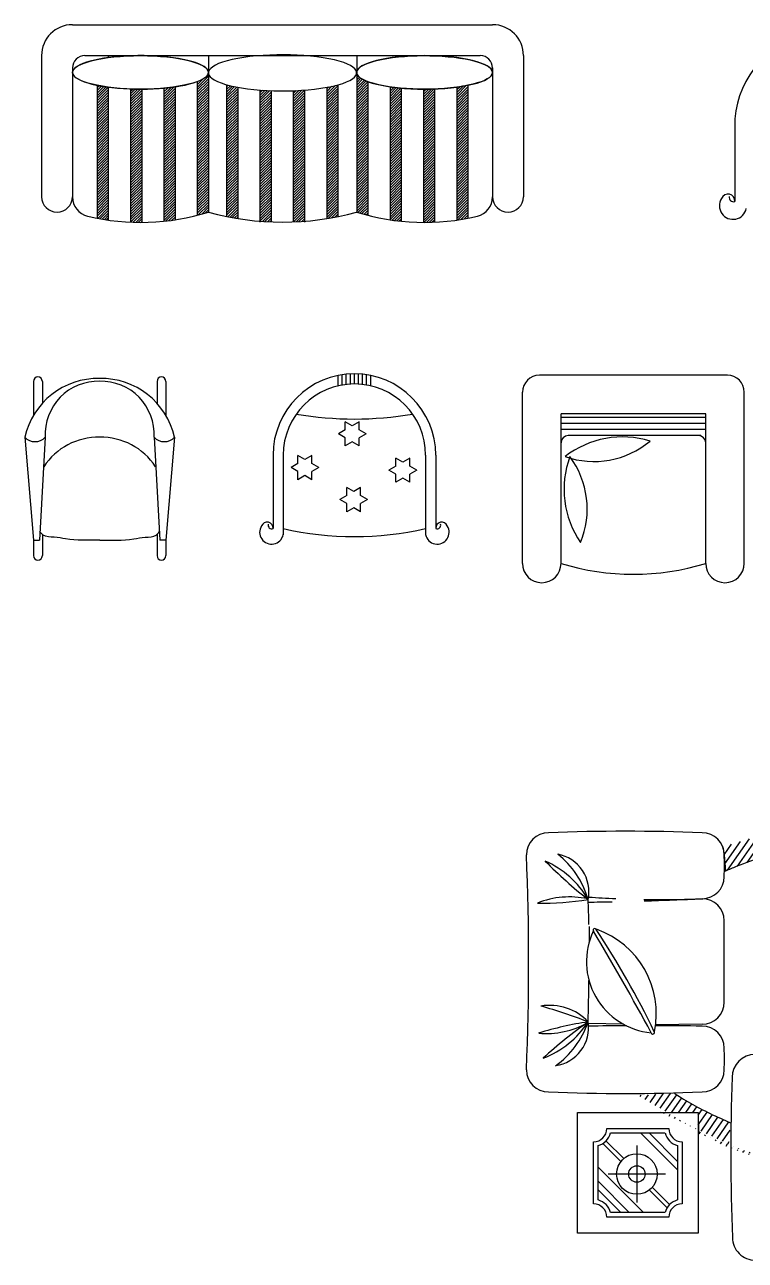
# Model space of a CAD drawing. Header units: inches. Extents: x 5.4 to 47.9, y 11.7 to 36.5.
# Drawn here: x 34.09 to 37.19, y 24.72 to 30.03 of the extents above; entities that cross this region are included whole.
import ezdxf

# ---------------------------------------------------------------- set-up
doc = ezdxf.new("R2010")
doc.units = ezdxf.units.IN
doc.header["$MEASUREMENT"] = 0
for name, color, linetype in [('02', 2, 'Continuous'), ('1', 1, 'Continuous'), ('4', 4, 'Continuous'), ('8', 8, 'Continuous')]:
    doc.layers.add(name, color=color, linetype=linetype)
pattern_1 = [(55, (-470.712832, 143.233268), (-0.0204788011, 0.0143394109), [])]

msp = doc.modelspace()

# ---------------------------------------------------------------- hatches: boundary and pattern name
at = {"layer": '8'}
h = msp.add_hatch(dxfattribs=at)
h.set_pattern_fill('ANSI31', color=256, scale=0.2, angle=10, style=0)
h.set_pattern_definition(pattern_1)
edge = h.paths.add_edge_path()
edge.add_ellipse((38.138, 25.8541), major_axis=(1.6496, 0), ratio=0.502462, start_angle=404.7657, end_angle=489.4633)
edge.add_line((37.0895, 26.494), (37.0903, 26.4892))
edge.add_arc((37.0004, 26.4602), 0.0944, 0, 17.9054, ccw=False)
edge.add_line((37.0949, 26.4602), (37.1007, 26.3901))
edge.add_spline(control_points=[(37.1007, 26.3901), (37.1158, 26.3966), (37.1312, 26.403), (37.1873, 26.4255), (37.2295, 26.4408), (37.317, 26.4692), (37.3623, 26.4824), (37.4555, 26.5065), (37.5034, 26.5174), (37.6012, 26.5367), (37.6512, 26.5452), (37.7526, 26.5597), (37.8041, 26.5657), (37.9081, 26.575), (37.9605, 26.5784), (38.0659, 26.5825), (38.1188, 26.5833), (38.2245, 26.5822), (38.2773, 26.5803), (38.3823, 26.5739), (38.4344, 26.5694), (38.5374, 26.5579), (38.5883, 26.5508), (38.6883, 26.5343), (38.7374, 26.5247), (38.8334, 26.5033), (38.8803, 26.4915), (38.9712, 26.4655), (39.0152, 26.4514), (39.1001, 26.4212), (39.1408, 26.4051), (39.2187, 26.3712), (39.2557, 26.3533), (39.3017, 26.3288), (39.3125, 26.3229), (39.323, 26.3169)], knot_values=[7.008487, 7.008487, 7.008487, 7.008487, 7.046857, 7.046857, 7.146023, 7.146023, 7.245189, 7.245189, 7.344355, 7.344355, 7.443521, 7.443521, 7.542687, 7.542687, 7.641853, 7.641853, 7.741019, 7.741019, 7.840185, 7.840185, 7.939351, 7.939351, 8.038517, 8.038517, 8.137683, 8.137683, 8.236849, 8.236849, 8.336015, 8.336015, 8.435181, 8.435181, 8.534347, 8.534347, 8.565438, 8.565438, 8.565438, 8.565438], degree=3, periodic=0)
edge.add_line((39.323, 26.3169), (39.3262, 26.3657))
edge.add_arc((40.0499, 26.413), 0.7252, 180, 183.7328, ccw=False)
edge.add_line((39.3247, 26.413), (39.3092, 26.4378))
h = msp.add_hatch(dxfattribs=at)
h.set_pattern_fill('ANSI31', color=256, scale=0.2, angle=10, style=0)
h.set_pattern_definition(pattern_1)
edge = h.paths.add_edge_path()
edge.add_spline(control_points=[(37.1234, 25.3084), (37.1085, 25.3146), (37.0938, 25.321), (37.0488, 25.3412), (37.0195, 25.3554), (36.9634, 25.385), (36.9366, 25.4002), (36.9009, 25.4222), (36.8909, 25.4287), (36.881, 25.4352)], knot_values=[3.792781, 3.792781, 3.792781, 3.792781, 3.830015, 3.830015, 3.90897, 3.90897, 3.987925, 3.987925, 4.020012, 4.020012, 4.020012, 4.020012], degree=3, periodic=0)
edge.add_line((36.881, 25.4352), (36.7251, 25.4263))
edge.add_ellipse((38.138, 25.8541), major_axis=(1.6496, 0), ratio=0.502462, start_angle=211.075, end_angle=217.0971)
edge.add_line((36.8223, 25.3541), (36.9829, 25.3526))
edge.add_line((36.9829, 25.3526), (36.9845, 25.2616))
edge.add_ellipse((38.138, 25.8541), major_axis=(1.6496, 0), ratio=0.502462, start_angle=225.6314, end_angle=231.6868)
edge.add_line((37.1153, 25.2037), (37.1234, 25.3084))

# ---------------------------------------------------------------- linework, layer by layer
at = {"layer": '02'}
for p, q in [((37.0949, 25.8264), (37.0949, 26.1769)), ((36.6622, 25.7318), (36.5114, 25.7348)), ((37.0004, 25.7319), (36.7999, 25.7295)), ((36.4645, 24.8342), (36.4645, 25.3526)), ((36.4645, 25.3526), (36.9829, 25.3526)), ((36.9829, 25.3526), (36.9829, 24.8342)), ((36.5902, 25.2835), (36.8572, 25.2835)), ((36.5336, 24.9599), (36.5336, 25.2269)), ((36.6629, 25.1542), (36.5871, 25.23)), ((36.6068, 25.2645), (36.8406, 25.2645)), ((36.8948, 25.1056), (36.7359, 25.2645)), ((36.8948, 25.1423), (36.7726, 25.2645)), ((36.9138, 25.2269), (36.9138, 24.9599)), ((36.5526, 24.9765), (36.5526, 25.2103)), ((36.651, 25.1417), (36.5735, 25.2192)), ((36.7197, 25.2111), (36.7197, 24.9651)), ((36.8948, 25.2103), (36.8948, 24.9765)), ((36.7482, 24.9223), (36.5526, 25.1179)), ((36.8427, 25.0881), (36.5967, 25.0881)), ((36.6871, 24.9223), (36.5526, 25.0568)), ((36.6504, 24.9223), (36.5526, 25.0201)), ((36.8495, 24.9432), (36.7734, 25.0193)), ((36.8603, 24.9568), (36.7859, 25.0313)), ((36.8406, 24.9223), (36.6068, 24.9223)), ((36.8572, 24.9033), (36.5902, 24.9033)), ((36.9829, 24.8342), (36.4645, 24.8342)), ((36.9829, 24.8342), (36.9829, 24.8342))]:
    msp.add_line(p, q, dxfattribs=at)
for points in [[(37.0895, 26.494), (37.0949, 26.4602), (37.1007, 26.3901), (37.0961, 26.3902)], [(36.8223, 25.3541), (36.9829, 25.3526), (36.9845, 25.2616)]]:
    msp.add_lwpolyline(points, dxfattribs=at)
for radius in [0.0872, 0.0353]:
    msp.add_circle((36.7197, 25.0881), radius, dxfattribs=at)
for centre, radius, start, end in [((36.3394, 26.4602), 0.0944, 90, 180), ((36.6699, 18.1679), 8.3933, 87.74322, 92.25678), ((37.0004, 26.4602), 0.0944, 0, 90), ((24.9143, 25.9977), 11.3401, 357.66287, 2.33713), ((36.3481, 26.3002), 0.1656, 348.8264, 78.9307), ((36.1442, 26.165), 0.3797, 15.8822, 51.6344), ((36.3712, 26.413), 0.7252, 356.2672, 3.7328), ((37.7263, 27.8199), 1.9714, 224.7065, 231.9217), ((36.1628, 26.0642), 0.403, 30.3893, 66.2388), ((37.0004, 26.3657), 0.0944, 270, 0), ((36.4293, 25.9168), 0.3622, 77.4574, 112.1641), ((36.3049, 27.5818), 1.3296, 269.4702, 278.8959), ((22.7889, 25.8499), 13.728, 1.29653, 1.74629), ((36.3134, 41.1749), 14.9194, 270.75779, 271.15299), ((36.8228, 30.6754), 4.4078, 265.9595, 267.4792), ((36.8228, 30.6754), 4.4078, 269.0568, 272.3377), ((36.3134, 41.1749), 14.9194, 271.68034, 272.63923), ((37.0004, 26.1769), 0.0944, 0, 90), ((36.8098, 26.0008), 0.3069, 154.6518, 264.6633), ((5.6629, 26.3687), 30.854, 359.47885, 359.5985), ((36.5385, 26.1358), 0.00701, 29.5757, 211.1446), ((27.3996, 20.6425), 10.6558, 28.30568, 31.00941), ((33.3061, 24.004), 3.879, 25.9248, 33.3981), ((36.4207, 25.7786), 0.3824, 348.1, 70.9029), ((5.6629, 26.3687), 30.854, 358.83546, 359.1675), ((36.3446, 25.5848), 0.2283, 43.3989, 99.4745), ((35.653, 23.5253), 2.3765, 68.8482, 74.0253), ((37.0004, 25.8264), 0.0944, 270, 0), ((36.6968, 24.4252), 1.3296, 98.0544, 107.48), ((36.3304, 26.0541), 0.3622, 264.7861, 299.4929), ((36.1734, 25.9626), 0.403, 290.9166, 326.7662), ((37.6478, 24.1315), 1.9714, 125.2338, 132.449), ((36.3467, 25.7177), 0.1656, 278.2248, 8.3291), ((36.1498, 25.8628), 0.3797, 305.5211, 341.2733), ((36.7644, -7.8235), 33.5484, 90.15169, 90.43073), ((36.7644, -7.8235), 33.5484, 89.59681, 89.94037), ((37.0004, 25.6297), 0.0944, 0, 90), ((36.7883, 25.6968), 0.00719, 192.5339, 25.5541), ((36.3712, 25.5825), 0.7252, 356.2672, 3.7328), ((37.2277, 25.5039), 0.0983, 90.112, 180.112), ((36.3394, 25.5353), 0.0944, 180, 270), ((37.0004, 25.5353), 0.0944, 270, 0), ((45.8626, 25.1767), 8.7393, 177.85526, 182.36882), ((36.6699, 33.8276), 8.3933, 267.74322, 272.25678), ((36.5336, 25.2835), 0.0566, 270, 0), ((36.9138, 25.2835), 0.0566, 180, 270), ((36.5336, 25.2835), 0.0756, 284.5619, 345.4381), ((36.9138, 25.2835), 0.0756, 194.5619, 255.4381), ((36.5336, 24.9033), 0.0566, 0, 90), ((36.5336, 24.9033), 0.0756, 14.5619, 75.4381), ((36.9138, 24.9033), 0.0756, 104.5619, 165.4381), ((36.9138, 24.9033), 0.0566, 90, 180), ((37.229, 24.8157), 0.0983, 180.112, 270.112)]:
    msp.add_arc(centre, radius, start, end, dxfattribs=at)
for points, knots in [([(39.323, 26.3169), (39.3125, 26.3229), (39.3017, 26.3288), (39.2557, 26.3533), (39.2187, 26.3712), (39.1408, 26.4051), (39.1001, 26.4212), (39.0152, 26.4514), (38.9712, 26.4655), (38.8803, 26.4915), (38.8334, 26.5033), (38.7374, 26.5247), (38.6883, 26.5343), (38.5883, 26.5508), (38.5374, 26.5579), (38.4344, 26.5694), (38.3823, 26.5739), (38.2773, 26.5803), (38.2245, 26.5822), (38.1188, 26.5833), (38.0659, 26.5825), (37.9605, 26.5784), (37.9081, 26.575), (37.8041, 26.5657), (37.7526, 26.5597), (37.6512, 26.5452), (37.6012, 26.5367), (37.5034, 26.5174), (37.4555, 26.5065), (37.3623, 26.4824), (37.317, 26.4692), (37.2295, 26.4408), (37.1873, 26.4255), (37.1312, 26.403), (37.1158, 26.3966), (37.1007, 26.3901)], [7.008487, 7.008487, 7.008487, 7.008487, 7.039579, 7.039579, 7.138745, 7.138745, 7.237911, 7.237911, 7.337077, 7.337077, 7.436243, 7.436243, 7.535409, 7.535409, 7.634575, 7.634575, 7.733741, 7.733741, 7.832907, 7.832907, 7.932073, 7.932073, 8.031239, 8.031239, 8.130405, 8.130405, 8.22957, 8.22957, 8.328736, 8.328736, 8.427902, 8.427902, 8.527068, 8.527068, 8.565438, 8.565438, 8.565438, 8.565438]), ([(36.881, 25.4352), (36.8909, 25.4287), (36.9009, 25.4222), (36.9366, 25.4002), (36.9634, 25.385), (37.0195, 25.3554), (37.0488, 25.3412), (37.0938, 25.321), (37.1085, 25.3146), (37.1234, 25.3084)], [3.7927806, 3.7927806, 3.7927806, 3.7927806, 3.824868, 3.824868, 3.9038227, 3.9038227, 3.9827775, 3.9827775, 4.0200123, 4.0200123, 4.0200123, 4.0200123])]:
    msp.add_open_spline(points, degree=3, knots=knots, dxfattribs=at)
at = {"layer": '1'}
for p, q in [((34.8295, 29.7584), (34.8774, 29.8062)), ((34.8295, 29.7472), (34.8774, 29.795)), ((34.8295, 29.7697), (34.8547, 29.7949)), ((34.8762, 29.8164), (34.8774, 29.8175)), ((35.5149, 29.8127), (35.5167, 29.8145)), ((35.5149, 29.8014), (35.5212, 29.8077)), ((35.5149, 29.7901), (35.5269, 29.8022)), ((35.5149, 29.7788), (35.5334, 29.7974)), ((35.5149, 29.7676), (35.5405, 29.7932)), ((34.3992, 29.7564), (34.4082, 29.7654)), ((34.3992, 29.7451), (34.4178, 29.7636)), ((34.3992, 29.7338), (34.4274, 29.762)), ((34.3992, 29.7226), (34.4372, 29.7606)), ((34.3992, 29.7113), (34.447, 29.7591)), ((34.3992, 29.7), (34.447, 29.7478)), ((34.5427, 29.742), (34.5518, 29.7511)), ((34.5427, 29.7308), (34.5628, 29.7509)), ((34.5427, 29.7195), (34.5739, 29.7507)), ((34.5427, 29.7082), (34.5851, 29.7506)), ((34.5427, 29.697), (34.5905, 29.7448)), ((34.6861, 29.7164), (34.7298, 29.7601)), ((34.6861, 29.7277), (34.7168, 29.7584)), ((34.6861, 29.739), (34.704, 29.7569)), ((34.6861, 29.7502), (34.6915, 29.7556)), ((34.6861, 29.7052), (34.7339, 29.753)), ((34.6861, 29.6939), (34.7339, 29.7417)), ((34.8295, 29.781), (34.8331, 29.7846)), ((34.8295, 29.7359), (34.8774, 29.7837)), ((34.8295, 29.7246), (34.8774, 29.7724)), ((34.8295, 29.7134), (34.8774, 29.7612)), ((34.8295, 29.7021), (34.8774, 29.7499)), ((34.8295, 29.6908), (34.8774, 29.7386)), ((34.957, 29.762), (34.9629, 29.7678)), ((34.957, 29.7507), (34.9719, 29.7655)), ((34.957, 29.7394), (34.981, 29.7634)), ((34.957, 29.7282), (34.9903, 29.7614)), ((34.957, 29.7169), (34.9997, 29.7596)), ((34.957, 29.7056), (35.0049, 29.7534)), ((34.957, 29.6944), (35.0049, 29.7422)), ((35.1005, 29.7364), (35.1101, 29.746)), ((35.1005, 29.7251), (35.1207, 29.7453)), ((35.1005, 29.7138), (35.1313, 29.7447)), ((35.1005, 29.7026), (35.1421, 29.7442)), ((35.1005, 29.6913), (35.1483, 29.7391)), ((35.2439, 29.6995), (35.291, 29.7466)), ((35.2439, 29.7108), (35.2789, 29.7457)), ((35.2439, 29.722), (35.2669, 29.745)), ((35.2439, 29.7333), (35.255, 29.7444)), ((35.3874, 29.719), (35.4352, 29.7668)), ((35.3874, 29.7302), (35.4234, 29.7663)), ((35.3874, 29.7415), (35.4087, 29.7629)), ((35.3874, 29.7528), (35.3945, 29.7599)), ((35.3874, 29.7077), (35.4352, 29.7555)), ((35.3874, 29.6964), (35.4352, 29.7442)), ((35.5149, 29.7563), (35.5479, 29.7894)), ((35.5149, 29.745), (35.5557, 29.7859)), ((35.5149, 29.7338), (35.5627, 29.7816)), ((35.5149, 29.7225), (35.5627, 29.7703)), ((35.5149, 29.7112), (35.5627, 29.759)), ((35.5149, 29.7), (35.5627, 29.7478)), ((35.6583, 29.7532), (35.6648, 29.7598)), ((35.6583, 29.742), (35.6748, 29.7584)), ((35.6583, 29.7307), (35.6848, 29.7572)), ((35.6583, 29.7194), (35.695, 29.7562)), ((35.6583, 29.7082), (35.7053, 29.7552)), ((35.6583, 29.6969), (35.7061, 29.7447)), ((35.8017, 29.7051), (35.848, 29.7514)), ((35.8017, 29.7164), (35.8364, 29.751)), ((35.8017, 29.7276), (35.8249, 29.7508)), ((35.8017, 29.7502), (35.8022, 29.7507)), ((35.8017, 29.7389), (35.8135, 29.7507)), ((35.8017, 29.6938), (35.8495, 29.7416)), ((35.9452, 29.7246), (35.9864, 29.7658)), ((35.9452, 29.7358), (35.9727, 29.7633)), ((35.9452, 29.7471), (35.9592, 29.7612)), ((35.9452, 29.7133), (35.993, 29.7611)), ((35.9452, 29.7584), (35.9461, 29.7593)), ((35.9452, 29.702), (35.993, 29.7498)), ((35.9452, 29.6908), (35.993, 29.7386)), ((34.3992, 29.6887), (34.447, 29.7366)), ((34.3992, 29.6775), (34.447, 29.7253)), ((34.3992, 29.6662), (34.447, 29.714)), ((34.3992, 29.6549), (34.447, 29.7028)), ((34.3992, 29.6437), (34.447, 29.6915)), ((34.5427, 29.6857), (34.5905, 29.7335)), ((34.5427, 29.6744), (34.5905, 29.7222)), ((34.5427, 29.6631), (34.5905, 29.711)), ((34.5427, 29.6519), (34.5905, 29.6997)), ((34.5427, 29.6406), (34.5905, 29.6884)), ((34.6861, 29.6826), (34.7339, 29.7304)), ((34.6861, 29.6713), (34.7339, 29.7192)), ((34.6861, 29.6601), (34.7339, 29.7079)), ((34.6861, 29.6488), (34.7339, 29.6966)), ((34.6861, 29.6375), (34.7339, 29.6854)), ((34.8295, 29.6796), (34.8774, 29.7274)), ((34.8295, 29.6683), (34.8774, 29.7161)), ((34.8295, 29.657), (34.8774, 29.7048)), ((34.8295, 29.6457), (34.8774, 29.6936)), ((34.957, 29.6831), (35.0049, 29.7309)), ((34.957, 29.6718), (35.0049, 29.7196)), ((34.957, 29.6605), (35.0049, 29.7084)), ((34.957, 29.6493), (35.0049, 29.6971)), ((34.957, 29.638), (35.0049, 29.6858)), ((35.1005, 29.68), (35.1483, 29.7278)), ((35.1005, 29.6688), (35.1483, 29.7166)), ((35.1005, 29.6575), (35.1483, 29.7053)), ((35.1005, 29.6462), (35.1483, 29.694)), ((35.2439, 29.6882), (35.2917, 29.736)), ((35.2439, 29.677), (35.2917, 29.7248)), ((35.2439, 29.6657), (35.2917, 29.7135)), ((35.2439, 29.6544), (35.2917, 29.7022)), ((35.2439, 29.6431), (35.2917, 29.691)), ((35.3874, 29.6852), (35.4352, 29.733)), ((35.3874, 29.6739), (35.4352, 29.7217)), ((35.3874, 29.6626), (35.4352, 29.7104)), ((35.3874, 29.6513), (35.4352, 29.6992)), ((35.3874, 29.6401), (35.4352, 29.6879)), ((35.5149, 29.6887), (35.5627, 29.7365)), ((35.5149, 29.6774), (35.5627, 29.7252)), ((35.5149, 29.6662), (35.5627, 29.714)), ((35.5149, 29.6549), (35.5627, 29.7027)), ((35.5149, 29.6436), (35.5627, 29.6914)), ((35.6583, 29.6856), (35.7061, 29.7334)), ((35.6583, 29.6744), (35.7061, 29.7222)), ((35.6583, 29.6631), (35.7061, 29.7109)), ((35.6583, 29.6518), (35.7061, 29.6996)), ((35.6583, 29.6405), (35.7061, 29.6884)), ((35.8017, 29.6826), (35.8495, 29.7304)), ((35.8017, 29.6713), (35.8495, 29.7191)), ((35.8017, 29.66), (35.8495, 29.7078)), ((35.8017, 29.6488), (35.8495, 29.6966)), ((35.8017, 29.6375), (35.8495, 29.6853)), ((35.9452, 29.6795), (35.993, 29.7273)), ((35.9452, 29.6682), (35.993, 29.716)), ((35.9452, 29.657), (35.993, 29.7048)), ((35.9452, 29.6457), (35.993, 29.6935)), ((34.3992, 29.6324), (34.447, 29.6802)), ((34.3992, 29.6211), (34.447, 29.6689)), ((34.3992, 29.6099), (34.447, 29.6577)), ((34.3992, 29.5986), (34.447, 29.6464)), ((34.3992, 29.5873), (34.447, 29.6351)), ((34.5427, 29.6293), (34.5905, 29.6771)), ((34.5427, 29.6181), (34.5905, 29.6659)), ((34.5427, 29.6068), (34.5905, 29.6546)), ((34.5427, 29.5955), (34.5905, 29.6433)), ((34.5427, 29.5843), (34.5905, 29.6321)), ((34.6861, 29.6263), (34.7339, 29.6741)), ((34.6861, 29.615), (34.7339, 29.6628)), ((34.6861, 29.6037), (34.7339, 29.6515)), ((34.6861, 29.5925), (34.7339, 29.6403)), ((34.8295, 29.6345), (34.8774, 29.6823)), ((34.8295, 29.6232), (34.8774, 29.671)), ((34.8295, 29.6119), (34.8774, 29.6597)), ((34.8295, 29.6007), (34.8774, 29.6485)), ((34.8295, 29.5894), (34.8774, 29.6372)), ((34.957, 29.6267), (35.0049, 29.6746)), ((34.957, 29.6155), (35.0049, 29.6633)), ((34.957, 29.6042), (35.0049, 29.652)), ((34.957, 29.5929), (35.0049, 29.6407)), ((35.1005, 29.6349), (35.1483, 29.6828)), ((35.1005, 29.6237), (35.1483, 29.6715)), ((35.1005, 29.6124), (35.1483, 29.6602)), ((35.1005, 29.6011), (35.1483, 29.6489)), ((35.1005, 29.5899), (35.1483, 29.6377)), ((35.2439, 29.6319), (35.2917, 29.6797)), ((35.2439, 29.6206), (35.2917, 29.6684)), ((35.2439, 29.6093), (35.2917, 29.6571)), ((35.2439, 29.5981), (35.2917, 29.6459)), ((35.2439, 29.5868), (35.2917, 29.6346)), ((35.3874, 29.6288), (35.4352, 29.6766)), ((35.3874, 29.6175), (35.4352, 29.6654)), ((35.3874, 29.6063), (35.4352, 29.6541)), ((35.3874, 29.595), (35.4352, 29.6428)), ((35.3874, 29.5837), (35.4352, 29.6315)), ((35.5149, 29.6323), (35.5627, 29.6802)), ((35.5149, 29.6211), (35.5627, 29.6689)), ((35.5149, 29.6098), (35.5627, 29.6576)), ((35.5149, 29.5985), (35.5627, 29.6463)), ((35.5149, 29.5873), (35.5627, 29.6351)), ((35.6583, 29.6293), (35.7061, 29.6771)), ((35.6583, 29.618), (35.7061, 29.6658)), ((35.6583, 29.6067), (35.7061, 29.6546)), ((35.6583, 29.5955), (35.7061, 29.6433)), ((35.6583, 29.5842), (35.7061, 29.632)), ((35.8017, 29.6262), (35.8495, 29.674)), ((35.8017, 29.6149), (35.8495, 29.6628)), ((35.8017, 29.6037), (35.8495, 29.6515)), ((35.8017, 29.5924), (35.8495, 29.6402)), ((35.9452, 29.6344), (35.993, 29.6822)), ((35.9452, 29.6231), (35.993, 29.671)), ((35.9452, 29.6119), (35.993, 29.6597)), ((35.9452, 29.6006), (35.993, 29.6484)), ((35.9452, 29.5893), (35.993, 29.6371)), ((34.3992, 29.5761), (34.447, 29.6239)), ((34.3992, 29.5648), (34.447, 29.6126)), ((34.3992, 29.5535), (34.447, 29.6013)), ((34.3992, 29.5422), (34.447, 29.5901)), ((34.3992, 29.531), (34.447, 29.5788)), ((34.5427, 29.573), (34.5905, 29.6208)), ((34.5427, 29.5617), (34.5905, 29.6095)), ((34.5427, 29.5504), (34.5905, 29.5983)), ((34.5427, 29.5392), (34.5905, 29.587)), ((34.6861, 29.5812), (34.7339, 29.629)), ((34.6861, 29.5699), (34.7339, 29.6177)), ((34.6861, 29.5587), (34.7339, 29.6065)), ((34.6861, 29.5474), (34.7339, 29.5952)), ((34.6861, 29.5361), (34.7339, 29.5839)), ((34.8295, 29.5781), (34.8774, 29.6259)), ((34.8295, 29.5669), (34.8774, 29.6147)), ((34.8295, 29.5556), (34.8774, 29.6034)), ((34.8295, 29.5443), (34.8774, 29.5921)), ((34.8295, 29.533), (34.8774, 29.5809)), ((34.957, 29.5817), (35.0049, 29.6295)), ((34.957, 29.5704), (35.0049, 29.6182)), ((34.957, 29.5591), (35.0049, 29.6069)), ((34.957, 29.5479), (35.0049, 29.5957)), ((34.957, 29.5366), (35.0049, 29.5844)), ((35.1005, 29.5786), (35.1483, 29.6264)), ((35.1005, 29.5673), (35.1483, 29.6151)), ((35.1005, 29.5561), (35.1483, 29.6039)), ((35.1005, 29.5448), (35.1483, 29.5926)), ((35.1005, 29.5335), (35.1483, 29.5813)), ((35.2439, 29.5755), (35.2917, 29.6233)), ((35.2439, 29.5643), (35.2917, 29.6121)), ((35.2439, 29.553), (35.2917, 29.6008)), ((35.2439, 29.5417), (35.2917, 29.5895)), ((35.2439, 29.5304), (35.2917, 29.5783)), ((35.3874, 29.5725), (35.4352, 29.6203)), ((35.3874, 29.5612), (35.4352, 29.609)), ((35.3874, 29.5499), (35.4352, 29.5977)), ((35.3874, 29.5387), (35.4352, 29.5865)), ((35.5149, 29.576), (35.5627, 29.6238)), ((35.5149, 29.5647), (35.5627, 29.6125)), ((35.5149, 29.5535), (35.5627, 29.6013)), ((35.5149, 29.5422), (35.5627, 29.59)), ((35.5149, 29.5309), (35.5627, 29.5787)), ((35.6583, 29.5729), (35.7061, 29.6207)), ((35.6583, 29.5617), (35.7061, 29.6095)), ((35.6583, 29.5504), (35.7061, 29.5982)), ((35.6583, 29.5391), (35.7061, 29.5869)), ((35.8017, 29.5811), (35.8495, 29.6289)), ((35.8017, 29.5699), (35.8495, 29.6177)), ((35.8017, 29.5586), (35.8495, 29.6064)), ((35.8017, 29.5473), (35.8495, 29.5951)), ((35.8017, 29.5361), (35.8495, 29.5839)), ((35.9452, 29.5781), (35.993, 29.6259)), ((35.9452, 29.5668), (35.993, 29.6146)), ((35.9452, 29.5555), (35.993, 29.6033)), ((35.9452, 29.5443), (35.993, 29.5921)), ((35.9452, 29.533), (35.993, 29.5808)), ((34.3992, 29.5197), (34.447, 29.5675)), ((34.3992, 29.5084), (34.447, 29.5562)), ((34.3992, 29.4972), (34.447, 29.545)), ((34.3992, 29.4859), (34.447, 29.5337)), ((34.5427, 29.5279), (34.5905, 29.5757)), ((34.5427, 29.5166), (34.5905, 29.5645)), ((34.5427, 29.5054), (34.5905, 29.5532)), ((34.5427, 29.4941), (34.5905, 29.5419)), ((34.5427, 29.4828), (34.5905, 29.5306)), ((34.6861, 29.5248), (34.7339, 29.5727)), ((34.6861, 29.5136), (34.7339, 29.5614)), ((34.6861, 29.5023), (34.7339, 29.5501)), ((34.6861, 29.491), (34.7339, 29.5388)), ((34.6861, 29.4798), (34.7339, 29.5276)), ((34.8295, 29.5218), (34.8774, 29.5696)), ((34.8295, 29.5105), (34.8774, 29.5583)), ((34.8295, 29.4992), (34.8774, 29.5471)), ((34.8295, 29.488), (34.8774, 29.5358)), ((34.957, 29.5253), (35.0049, 29.5731)), ((34.957, 29.514), (35.0049, 29.5619)), ((34.957, 29.5028), (35.0049, 29.5506)), ((34.957, 29.4915), (35.0049, 29.5393)), ((34.957, 29.4802), (35.0049, 29.528)), ((35.1005, 29.5222), (35.1483, 29.5701)), ((35.1005, 29.511), (35.1483, 29.5588)), ((35.1005, 29.4997), (35.1483, 29.5475)), ((35.1005, 29.4884), (35.1483, 29.5363)), ((35.1005, 29.4772), (35.1483, 29.525)), ((35.2439, 29.5192), (35.2917, 29.567)), ((35.2439, 29.5079), (35.2917, 29.5557)), ((35.2439, 29.4966), (35.2917, 29.5445)), ((35.2439, 29.4854), (35.2917, 29.5332)), ((35.3874, 29.5274), (35.4352, 29.5752)), ((35.3874, 29.5161), (35.4352, 29.5639)), ((35.3874, 29.5048), (35.4352, 29.5527)), ((35.3874, 29.4936), (35.4352, 29.5414)), ((35.3874, 29.4823), (35.4352, 29.5301)), ((35.5149, 29.5196), (35.5627, 29.5675)), ((35.5149, 29.5084), (35.5627, 29.5562)), ((35.5149, 29.4971), (35.5627, 29.5449)), ((35.5149, 29.4858), (35.5627, 29.5337)), ((35.6583, 29.5279), (35.7061, 29.5757)), ((35.6583, 29.5166), (35.7061, 29.5644)), ((35.6583, 29.5053), (35.7061, 29.5531)), ((35.6583, 29.494), (35.7061, 29.5419)), ((35.6583, 29.4828), (35.7061, 29.5306)), ((35.8017, 29.5248), (35.8495, 29.5726)), ((35.8017, 29.5135), (35.8495, 29.5613)), ((35.8017, 29.5022), (35.8495, 29.5501)), ((35.8017, 29.491), (35.8495, 29.5388)), ((35.8017, 29.4797), (35.8495, 29.5275)), ((35.9452, 29.5217), (35.993, 29.5695)), ((35.9452, 29.5105), (35.993, 29.5583)), ((35.9452, 29.4992), (35.993, 29.547)), ((35.9452, 29.4879), (35.993, 29.5357)), ((34.3992, 29.4746), (34.447, 29.5224)), ((34.3992, 29.4634), (34.447, 29.5112)), ((34.3992, 29.4521), (34.447, 29.4999)), ((34.3992, 29.4408), (34.447, 29.4886)), ((34.3992, 29.4296), (34.447, 29.4774)), ((34.5427, 29.4716), (34.5905, 29.5194)), ((34.5427, 29.4603), (34.5905, 29.5081)), ((34.5427, 29.449), (34.5905, 29.4968)), ((34.5427, 29.4378), (34.5905, 29.4856)), ((34.5427, 29.4265), (34.5905, 29.4743)), ((34.6861, 29.4685), (34.7339, 29.5163)), ((34.6861, 29.4572), (34.7339, 29.505)), ((34.6861, 29.446), (34.7339, 29.4938)), ((34.6861, 29.4347), (34.7339, 29.4825)), ((34.8295, 29.4767), (34.8774, 29.5245)), ((34.8295, 29.4654), (34.8774, 29.5132)), ((34.8295, 29.4542), (34.8774, 29.502)), ((34.8295, 29.4429), (34.8774, 29.4907)), ((34.8295, 29.4316), (34.8774, 29.4794)), ((34.957, 29.469), (35.0049, 29.5168)), ((34.957, 29.4577), (35.0049, 29.5055)), ((34.957, 29.4464), (35.0049, 29.4942)), ((34.957, 29.4352), (35.0049, 29.483)), ((35.1005, 29.4659), (35.1483, 29.5137)), ((35.1005, 29.4546), (35.1483, 29.5024)), ((35.1005, 29.4434), (35.1483, 29.4912)), ((35.1005, 29.4321), (35.1483, 29.4799)), ((35.2439, 29.4741), (35.2917, 29.5219)), ((35.2439, 29.4628), (35.2917, 29.5106)), ((35.2439, 29.4516), (35.2917, 29.4994)), ((35.2439, 29.4403), (35.2917, 29.4881)), ((35.2439, 29.429), (35.2917, 29.4768)), ((35.3874, 29.471), (35.4352, 29.5188)), ((35.3874, 29.4598), (35.4352, 29.5076)), ((35.3874, 29.4485), (35.4352, 29.4963)), ((35.3874, 29.4372), (35.4352, 29.485)), ((35.3874, 29.426), (35.4352, 29.4738)), ((35.5149, 29.4746), (35.5627, 29.5224)), ((35.5149, 29.4633), (35.5627, 29.5111)), ((35.5149, 29.452), (35.5627, 29.4998)), ((35.5149, 29.4408), (35.5627, 29.4886)), ((35.5149, 29.4295), (35.5627, 29.4773)), ((35.6583, 29.4715), (35.7061, 29.5193)), ((35.6583, 29.4602), (35.7061, 29.508)), ((35.6583, 29.449), (35.7061, 29.4968)), ((35.6583, 29.4377), (35.7061, 29.4855)), ((35.6583, 29.4264), (35.7061, 29.4742)), ((35.8017, 29.4684), (35.8495, 29.5163)), ((35.8017, 29.4572), (35.8495, 29.505)), ((35.8017, 29.4459), (35.8495, 29.4937)), ((35.8017, 29.4346), (35.8495, 29.4824)), ((35.9452, 29.4766), (35.993, 29.5245)), ((35.9452, 29.4654), (35.993, 29.5132)), ((35.9452, 29.4541), (35.993, 29.5019)), ((35.9452, 29.4428), (35.993, 29.4906)), ((35.9452, 29.4316), (35.993, 29.4794)), ((34.3992, 29.4183), (34.447, 29.4661)), ((34.3992, 29.407), (34.447, 29.4548)), ((34.3992, 29.3957), (34.447, 29.4436)), ((34.3992, 29.3845), (34.447, 29.4323)), ((34.3992, 29.3732), (34.447, 29.421)), ((34.5427, 29.4152), (34.5905, 29.463)), ((34.5427, 29.4039), (34.5905, 29.4518)), ((34.5427, 29.3927), (34.5905, 29.4405)), ((34.5427, 29.3814), (34.5905, 29.4292)), ((34.6861, 29.4234), (34.7339, 29.4712)), ((34.6861, 29.4121), (34.7339, 29.46)), ((34.6861, 29.4009), (34.7339, 29.4487)), ((34.6861, 29.3896), (34.7339, 29.4374)), ((34.6861, 29.3783), (34.7339, 29.4262)), ((34.8295, 29.4204), (34.8774, 29.4682)), ((34.8295, 29.4091), (34.8774, 29.4569)), ((34.8295, 29.3978), (34.8774, 29.4456)), ((34.8295, 29.3865), (34.8774, 29.4344)), ((34.8295, 29.3753), (34.8774, 29.4231)), ((34.957, 29.4239), (35.0049, 29.4717)), ((34.957, 29.4126), (35.0049, 29.4604)), ((34.957, 29.4013), (35.0049, 29.4492)), ((34.957, 29.3901), (35.0049, 29.4379)), ((34.957, 29.3788), (35.0049, 29.4266)), ((35.1005, 29.4208), (35.1483, 29.4686)), ((35.1005, 29.4096), (35.1483, 29.4574)), ((35.1005, 29.3983), (35.1483, 29.4461)), ((35.1005, 29.387), (35.1483, 29.4348)), ((35.1005, 29.3757), (35.1483, 29.4236)), ((35.2439, 29.4178), (35.2917, 29.4656)), ((35.2439, 29.4065), (35.2917, 29.4543)), ((35.2439, 29.3952), (35.2917, 29.443)), ((35.2439, 29.3839), (35.2917, 29.4318)), ((35.2439, 29.3727), (35.2917, 29.4205)), ((35.3874, 29.4147), (35.4352, 29.4625)), ((35.3874, 29.4034), (35.4352, 29.4512)), ((35.3874, 29.3921), (35.4352, 29.44)), ((35.3874, 29.3809), (35.4352, 29.4287)), ((35.5149, 29.4182), (35.5627, 29.466)), ((35.5149, 29.407), (35.5627, 29.4548)), ((35.5149, 29.3957), (35.5627, 29.4435)), ((35.5149, 29.3844), (35.5627, 29.4322)), ((35.5149, 29.3731), (35.5627, 29.421)), ((35.6583, 29.4152), (35.7061, 29.463)), ((35.6583, 29.4039), (35.7061, 29.4517)), ((35.6583, 29.3926), (35.7061, 29.4404)), ((35.6583, 29.3813), (35.7061, 29.4292)), ((35.8017, 29.4234), (35.8495, 29.4712)), ((35.8017, 29.4121), (35.8495, 29.4599)), ((35.8017, 29.4008), (35.8495, 29.4486)), ((35.8017, 29.3896), (35.8495, 29.4374)), ((35.8017, 29.3783), (35.8495, 29.4261)), ((35.9452, 29.4203), (35.993, 29.4681)), ((35.9452, 29.409), (35.993, 29.4568)), ((35.9452, 29.3978), (35.993, 29.4456)), ((35.9452, 29.3865), (35.993, 29.4343)), ((35.9452, 29.3752), (35.993, 29.423)), ((34.3992, 29.3619), (34.447, 29.4097)), ((34.3992, 29.3507), (34.447, 29.3985)), ((34.3992, 29.3394), (34.447, 29.3872)), ((34.3992, 29.3281), (34.447, 29.3759)), ((34.5427, 29.3701), (34.5905, 29.4179)), ((34.5427, 29.3589), (34.5905, 29.4067)), ((34.5427, 29.3476), (34.5905, 29.3954)), ((34.5427, 29.3363), (34.5905, 29.3841)), ((34.5427, 29.3251), (34.5905, 29.3729)), ((34.6861, 29.3671), (34.7339, 29.4149)), ((34.6861, 29.3558), (34.7339, 29.4036)), ((34.6861, 29.3445), (34.7339, 29.3923)), ((34.6861, 29.3333), (34.7339, 29.3811)), ((34.6861, 29.322), (34.7339, 29.3698)), ((34.8295, 29.364), (34.8774, 29.4118)), ((34.8295, 29.3527), (34.8774, 29.4005)), ((34.8295, 29.3415), (34.8774, 29.3893)), ((34.8295, 29.3302), (34.8774, 29.378)), ((34.8295, 29.3189), (34.8774, 29.3667)), ((34.957, 29.3675), (35.0049, 29.4154)), ((34.957, 29.3563), (35.0049, 29.4041)), ((34.957, 29.345), (35.0049, 29.3928)), ((34.957, 29.3337), (35.0049, 29.3815)), ((34.957, 29.3225), (35.0049, 29.3703)), ((35.1005, 29.3645), (35.1483, 29.4123)), ((35.1005, 29.3532), (35.1483, 29.401)), ((35.1005, 29.3419), (35.1483, 29.3897)), ((35.1005, 29.3307), (35.1483, 29.3785)), ((35.1005, 29.3194), (35.1483, 29.3672)), ((35.2439, 29.3614), (35.2917, 29.4092)), ((35.2439, 29.3501), (35.2917, 29.398)), ((35.2439, 29.3389), (35.2917, 29.3867)), ((35.2439, 29.3276), (35.2917, 29.3754)), ((35.3874, 29.3696), (35.4352, 29.4174)), ((35.3874, 29.3583), (35.4352, 29.4062)), ((35.3874, 29.3471), (35.4352, 29.3949)), ((35.3874, 29.3358), (35.4352, 29.3836)), ((35.3874, 29.3245), (35.4352, 29.3723)), ((35.5149, 29.3619), (35.5627, 29.4097)), ((35.5149, 29.3506), (35.5627, 29.3984)), ((35.5149, 29.3393), (35.5627, 29.3871)), ((35.5149, 29.3281), (35.5627, 29.3759)), ((35.6583, 29.3701), (35.7061, 29.4179)), ((35.6583, 29.3588), (35.7061, 29.4066)), ((35.6583, 29.3475), (35.7061, 29.3954)), ((35.6583, 29.3363), (35.7061, 29.3841)), ((35.6583, 29.325), (35.7061, 29.3728)), ((35.8017, 29.367), (35.8495, 29.4148)), ((35.8017, 29.3557), (35.8495, 29.4036)), ((35.8017, 29.3445), (35.8495, 29.3923)), ((35.8017, 29.3332), (35.8495, 29.381)), ((35.8017, 29.3219), (35.8495, 29.3697)), ((35.9452, 29.3639), (35.993, 29.4118)), ((35.9452, 29.3527), (35.993, 29.4005)), ((35.9452, 29.3414), (35.993, 29.3892)), ((35.9452, 29.3301), (35.993, 29.378)), ((35.9452, 29.3189), (35.993, 29.3667)), ((34.3992, 29.3169), (34.447, 29.3647)), ((34.3992, 29.3056), (34.447, 29.3534)), ((34.3992, 29.2943), (34.447, 29.3421)), ((34.3992, 29.283), (34.447, 29.3309)), ((34.3992, 29.2718), (34.447, 29.3196)), ((34.5427, 29.3138), (34.5905, 29.3616)), ((34.5427, 29.3025), (34.5905, 29.3503)), ((34.5427, 29.2912), (34.5905, 29.3391)), ((34.5427, 29.28), (34.5905, 29.3278)), ((34.5427, 29.2687), (34.5905, 29.3165)), ((34.6861, 29.3107), (34.7339, 29.3585)), ((34.6861, 29.2995), (34.7339, 29.3473)), ((34.6861, 29.2882), (34.7339, 29.336)), ((34.6861, 29.2769), (34.7339, 29.3247)), ((34.6861, 29.2656), (34.7339, 29.3135)), ((34.8295, 29.3077), (34.8774, 29.3555)), ((34.8295, 29.2964), (34.8774, 29.3442)), ((34.8295, 29.2851), (34.8774, 29.3329)), ((34.8295, 29.2738), (34.8774, 29.3217)), ((34.957, 29.3112), (35.0049, 29.359)), ((34.957, 29.2999), (35.0049, 29.3477)), ((34.957, 29.2887), (35.0049, 29.3365)), ((34.957, 29.2774), (35.0049, 29.3252)), ((34.957, 29.2661), (35.0049, 29.3139)), ((35.1005, 29.3081), (35.1483, 29.3559)), ((35.1005, 29.2969), (35.1483, 29.3447)), ((35.1005, 29.2856), (35.1483, 29.3334)), ((35.1005, 29.2743), (35.1483, 29.3221)), ((35.2439, 29.3163), (35.2917, 29.3641)), ((35.2439, 29.3051), (35.2917, 29.3529)), ((35.2439, 29.2938), (35.2917, 29.3416)), ((35.2439, 29.2825), (35.2917, 29.3303)), ((35.2439, 29.2713), (35.2917, 29.3191)), ((35.3874, 29.3133), (35.4352, 29.3611)), ((35.3874, 29.302), (35.4352, 29.3498)), ((35.3874, 29.2907), (35.4352, 29.3385)), ((35.3874, 29.2795), (35.4352, 29.3273)), ((35.3874, 29.2682), (35.4352, 29.316)), ((35.5149, 29.3168), (35.5627, 29.3646)), ((35.5149, 29.3055), (35.5627, 29.3533)), ((35.5149, 29.2943), (35.5627, 29.3421)), ((35.5149, 29.283), (35.5627, 29.3308)), ((35.5149, 29.2717), (35.5627, 29.3195)), ((35.6583, 29.3137), (35.7061, 29.3615)), ((35.6583, 29.3025), (35.7061, 29.3503)), ((35.6583, 29.2912), (35.7061, 29.339)), ((35.6583, 29.2799), (35.7061, 29.3277)), ((35.6583, 29.2687), (35.7061, 29.3165)), ((35.8017, 29.3107), (35.8495, 29.3585)), ((35.8017, 29.2994), (35.8495, 29.3472)), ((35.8017, 29.2881), (35.8495, 29.3359)), ((35.8017, 29.2769), (35.8495, 29.3247)), ((35.8017, 29.2656), (35.8495, 29.3134)), ((35.9452, 29.3076), (35.993, 29.3554)), ((35.9452, 29.2963), (35.993, 29.3441)), ((35.9452, 29.2851), (35.993, 29.3329)), ((35.9452, 29.2738), (35.993, 29.3216)), ((34.3992, 29.2605), (34.447, 29.3083)), ((34.3992, 29.2492), (34.447, 29.2971)), ((34.3992, 29.238), (34.447, 29.2858)), ((34.3992, 29.2267), (34.447, 29.2745)), ((34.3992, 29.2154), (34.447, 29.2632)), ((34.5427, 29.2574), (34.5905, 29.3053)), ((34.5427, 29.2462), (34.5905, 29.294)), ((34.5427, 29.2349), (34.5905, 29.2827)), ((34.5427, 29.2236), (34.5905, 29.2714)), ((34.5427, 29.2124), (34.5905, 29.2602)), ((34.6861, 29.2544), (34.7339, 29.3022)), ((34.6861, 29.2431), (34.7339, 29.2909)), ((34.6861, 29.2318), (34.7339, 29.2796)), ((34.6861, 29.2206), (34.7339, 29.2684)), ((34.8295, 29.2626), (34.8774, 29.3104)), ((34.8295, 29.2513), (34.8774, 29.2991)), ((34.8295, 29.24), (34.8774, 29.2879)), ((34.8295, 29.2288), (34.8774, 29.2766)), ((34.8295, 29.2175), (34.8774, 29.2653)), ((34.957, 29.2548), (35.0049, 29.3027)), ((34.957, 29.2436), (35.0049, 29.2914)), ((34.957, 29.2323), (35.0049, 29.2801)), ((34.957, 29.221), (35.0049, 29.2688)), ((35.1005, 29.263), (35.1483, 29.3109)), ((35.1005, 29.2518), (35.1483, 29.2996)), ((35.1005, 29.2405), (35.1483, 29.2883)), ((35.1005, 29.2292), (35.1483, 29.2771)), ((35.1005, 29.218), (35.1483, 29.2658)), ((35.2439, 29.26), (35.2917, 29.3078)), ((35.2439, 29.2487), (35.2917, 29.2965)), ((35.2439, 29.2374), (35.2917, 29.2853)), ((35.2439, 29.2262), (35.2917, 29.274)), ((35.2439, 29.2149), (35.2917, 29.2627)), ((35.3874, 29.2569), (35.4352, 29.3047)), ((35.3874, 29.2456), (35.4352, 29.2935)), ((35.3874, 29.2344), (35.4352, 29.2822)), ((35.3874, 29.2231), (35.4352, 29.2709)), ((35.3874, 29.2118), (35.4352, 29.2596)), ((35.5149, 29.2605), (35.5627, 29.3083)), ((35.5149, 29.2492), (35.5627, 29.297)), ((35.5149, 29.2379), (35.5627, 29.2857)), ((35.5149, 29.2266), (35.5627, 29.2745)), ((35.5203, 29.2208), (35.5627, 29.2632)), ((35.6583, 29.2574), (35.7061, 29.3052)), ((35.6583, 29.2461), (35.7061, 29.2939)), ((35.6583, 29.2348), (35.7061, 29.2827)), ((35.6583, 29.2236), (35.7061, 29.2714)), ((35.6583, 29.2123), (35.7061, 29.2601)), ((35.8017, 29.2543), (35.8495, 29.3021)), ((35.8017, 29.243), (35.8495, 29.2909)), ((35.8017, 29.2318), (35.8495, 29.2796)), ((35.8017, 29.2205), (35.8495, 29.2683)), ((35.9452, 29.2625), (35.993, 29.3103)), ((35.9452, 29.2513), (35.993, 29.2991)), ((35.9452, 29.24), (35.993, 29.2878)), ((35.9452, 29.2287), (35.993, 29.2765)), ((35.9452, 29.2174), (35.993, 29.2653)), ((34.3992, 29.2042), (34.447, 29.252)), ((34.4016, 29.1952), (34.447, 29.2407)), ((34.4111, 29.1935), (34.447, 29.2294)), ((34.4207, 29.1918), (34.447, 29.2182)), ((34.4303, 29.1902), (34.447, 29.2069)), ((34.5427, 29.2011), (34.5905, 29.2489)), ((34.5427, 29.1898), (34.5905, 29.2376)), ((34.5429, 29.1788), (34.5905, 29.2264)), ((34.5537, 29.1784), (34.5905, 29.2151)), ((34.6861, 29.2093), (34.7339, 29.2571)), ((34.6861, 29.198), (34.7339, 29.2458)), ((34.6861, 29.1868), (34.7339, 29.2346)), ((34.6946, 29.184), (34.7339, 29.2233)), ((34.7074, 29.1855), (34.7339, 29.212)), ((34.8331, 29.2098), (34.8774, 29.254)), ((34.8486, 29.214), (34.8774, 29.2428)), ((34.8644, 29.2186), (34.8774, 29.2315)), ((34.957, 29.2098), (35.0049, 29.2576)), ((34.9611, 29.2025), (35.0049, 29.2463)), ((34.9705, 29.2007), (35.0049, 29.235)), ((34.98, 29.1989), (35.0049, 29.2238)), ((34.9895, 29.1972), (35.0049, 29.2125)), ((35.1005, 29.2067), (35.1483, 29.2545)), ((35.1005, 29.1954), (35.1483, 29.2432)), ((35.1005, 29.1842), (35.1483, 29.232)), ((35.1099, 29.1823), (35.1483, 29.2207)), ((35.1204, 29.1816), (35.1483, 29.2094)), ((35.2439, 29.2036), (35.2917, 29.2514)), ((35.2439, 29.1924), (35.2917, 29.2402)), ((35.2439, 29.1811), (35.2917, 29.2289)), ((35.2547, 29.1806), (35.2917, 29.2176)), ((35.2666, 29.1813), (35.2917, 29.2064)), ((35.3874, 29.2006), (35.4352, 29.2484)), ((35.3937, 29.1956), (35.4352, 29.2371)), ((35.4073, 29.198), (35.4352, 29.2258)), ((35.4212, 29.2006), (35.4352, 29.2146)), ((35.529, 29.2182), (35.5627, 29.2519)), ((35.5377, 29.2157), (35.5627, 29.2406)), ((35.5465, 29.2132), (35.5627, 29.2294)), ((35.5554, 29.2108), (35.5627, 29.2181)), ((35.6583, 29.201), (35.7061, 29.2488)), ((35.6583, 29.1898), (35.7061, 29.2376)), ((35.6676, 29.1878), (35.7061, 29.2263)), ((35.6775, 29.1865), (35.7061, 29.215)), ((35.8017, 29.2092), (35.8495, 29.2571)), ((35.8017, 29.198), (35.8495, 29.2458)), ((35.8017, 29.1867), (35.8495, 29.2345)), ((35.8042, 29.1779), (35.8495, 29.2232)), ((35.8155, 29.1779), (35.8495, 29.212)), ((35.9452, 29.2062), (35.993, 29.254)), ((35.9452, 29.1949), (35.993, 29.2427)), ((35.9499, 29.1883), (35.993, 29.2314)), ((35.9632, 29.1904), (35.993, 29.2202)), ((35.9768, 29.1927), (35.993, 29.2089)), ((34.4401, 29.1887), (34.447, 29.1956)), ((34.5647, 29.1781), (34.5905, 29.2038)), ((34.5758, 29.1779), (34.5905, 29.1926)), ((34.587, 29.1778), (34.5905, 29.1813)), ((34.7204, 29.1872), (34.7339, 29.2008)), ((34.7336, 29.1892), (34.7339, 29.1895)), ((34.9992, 29.1955), (35.0049, 29.2012)), ((35.1311, 29.1809), (35.1483, 29.1982)), ((35.1418, 29.1804), (35.1483, 29.1869)), ((35.2787, 29.182), (35.2917, 29.1951)), ((35.2908, 29.1829), (35.2917, 29.1838)), ((35.6875, 29.1852), (35.7061, 29.2038)), ((35.6976, 29.184), (35.7061, 29.1925)), ((35.8269, 29.178), (35.8495, 29.2007)), ((35.8385, 29.1784), (35.8495, 29.1894)), ((35.9906, 29.1952), (35.993, 29.1976))]:
    msp.add_line(p, q, dxfattribs=at)
at = {"layer": '4'}
for p, q in [((34.293, 30.0276), (36.0992, 30.0276)), ((34.1602, 29.8948), (34.1602, 29.2883)), ((34.3461, 29.8948), (36.0461, 29.8948)), ((34.447, 29.8948), (34.447, 29.8862)), ((34.4949, 29.8948), (34.4949, 29.8912)), ((34.5905, 29.8948), (34.5905, 29.8947)), ((34.6383, 29.8948), (34.6383, 29.8935)), ((34.8774, 29.8948), (34.8774, 29.2225)), ((35.5149, 29.8948), (35.5149, 29.2225)), ((36.232, 29.8948), (36.232, 29.2883)), ((34.293, 29.8416), (34.293, 29.2872)), ((36.0992, 29.8416), (36.0992, 29.2872)), ((34.3992, 29.7671), (34.3992, 29.1957)), ((34.447, 29.7592), (34.447, 29.1877)), ((34.5427, 29.7514), (34.5427, 29.1788)), ((34.5905, 29.7507), (34.5905, 29.1779)), ((34.6861, 29.7551), (34.6861, 29.1831)), ((34.7339, 29.7607), (34.7339, 29.1892)), ((34.8295, 29.7832), (34.8295, 29.2089)), ((34.957, 29.2034), (34.957, 29.7694)), ((35.0049, 29.1946), (35.0049, 29.7586)), ((35.1005, 29.1792), (35.1005, 29.7466)), ((35.1483, 29.1792), (35.1483, 29.744)), ((35.2439, 29.1792), (35.2439, 29.744)), ((35.2917, 29.1792), (35.2917, 29.7466)), ((35.3874, 29.1946), (35.3874, 29.7586)), ((35.4352, 29.2034), (35.4352, 29.7694)), ((35.5627, 29.7832), (35.5627, 29.2089)), ((35.6583, 29.7607), (35.6583, 29.1892)), ((35.7061, 29.7551), (35.7061, 29.1831)), ((35.8017, 29.7507), (35.8017, 29.1779)), ((35.8495, 29.7514), (35.8495, 29.1788)), ((35.9452, 29.7592), (35.9452, 29.1877)), ((35.993, 29.7671), (35.993, 29.1957)), ((37.1404, 29.5976), (37.1404, 29.2676)), ((35.4352, 28.4753), (35.4352, 28.5201)), ((35.4527, 28.4789), (35.4527, 28.5232)), ((35.4702, 28.4834), (35.4702, 28.5254)), ((35.4877, 28.4834), (35.4877, 28.5272)), ((35.5052, 28.4834), (35.5052, 28.5272)), ((35.5227, 28.4834), (35.5227, 28.5272)), ((35.5402, 28.4814), (35.5402, 28.5254)), ((35.5577, 28.4789), (35.5577, 28.5232)), ((35.5752, 28.4753), (35.5752, 28.5201)), ((37.1089, 28.5209), (36.3003, 28.5209)), ((34.1255, 28.4946), (34.1255, 28.3494)), ((34.1634, 28.4946), (34.1634, 28.4006)), ((34.6564, 28.4946), (34.6564, 28.4006)), ((34.6944, 28.4946), (34.6944, 28.3494)), ((36.2278, 27.7124), (36.2278, 28.4484)), ((37.1814, 27.7124), (37.1814, 28.4484)), ((35.466, 28.2859), (35.466, 28.3204)), ((35.4958, 28.3031), (35.466, 28.3204)), ((35.5257, 28.3204), (35.4958, 28.3031)), ((35.5257, 28.2859), (35.5257, 28.3204)), ((37.0156, 28.3551), (36.3936, 28.3551)), ((36.3936, 27.7124), (36.3936, 28.3551)), ((37.0156, 28.3395), (36.3936, 28.3395)), ((37.0156, 28.3136), (36.3936, 28.3136)), ((37.0156, 27.7124), (37.0156, 28.3551)), ((34.0875, 28.2544), (34.1255, 27.812)), ((34.176, 28.2544), (34.1508, 27.812)), ((34.6438, 28.2544), (34.6691, 27.812)), ((34.7323, 28.2544), (34.6944, 27.812)), ((35.466, 28.2514), (35.4361, 28.2687)), ((35.466, 28.217), (35.466, 28.2514)), ((35.5555, 28.2687), (35.5257, 28.2859)), ((35.5555, 28.2687), (35.5257, 28.2514)), ((35.5257, 28.217), (35.5257, 28.2514)), ((37.0156, 28.2877), (36.3936, 28.2877)), ((36.9948, 28.2618), (36.4247, 28.2618)), ((35.4958, 28.2342), (35.466, 28.217)), ((35.5257, 28.217), (35.4958, 28.2342)), ((35.1552, 28.1772), (35.1552, 27.8622)), ((35.1989, 28.1772), (35.1989, 27.8359)), ((35.2925, 28.1584), (35.2626, 28.1756)), ((35.2626, 28.1411), (35.2626, 28.1756)), ((35.3223, 28.1756), (35.2925, 28.1584)), ((35.3223, 28.1411), (35.3223, 28.1756)), ((35.6834, 28.13), (35.6834, 28.1645)), ((35.7133, 28.1473), (35.6834, 28.1645)), ((35.7431, 28.1645), (35.7133, 28.1473)), ((35.7431, 28.13), (35.7431, 28.1645)), ((35.8114, 28.1772), (35.8114, 27.8359)), ((35.8552, 28.1772), (35.8552, 27.8622)), ((35.2626, 28.1067), (35.2328, 28.1239)), ((35.2626, 28.0722), (35.2626, 28.1067)), ((35.3522, 28.1239), (35.3223, 28.1411)), ((35.3522, 28.1239), (35.3223, 28.1067)), ((35.3223, 28.0722), (35.3223, 28.1067)), ((35.6834, 28.0956), (35.6536, 28.1128)), ((35.6834, 28.0611), (35.6834, 28.0956)), ((35.773, 28.1128), (35.7431, 28.13)), ((35.773, 28.1128), (35.7431, 28.0956)), ((35.7431, 28.0611), (35.7431, 28.0956)), ((35.2925, 28.0895), (35.2626, 28.0722)), ((35.3223, 28.0722), (35.2925, 28.0895)), ((35.502, 28.0209), (35.4722, 28.0381)), ((35.4722, 28.0036), (35.4722, 28.0381)), ((35.5319, 28.0381), (35.502, 28.0209)), ((35.5319, 28.0036), (35.5319, 28.0381)), ((35.7133, 28.0784), (35.6834, 28.0611)), ((35.7431, 28.0611), (35.7133, 28.0784)), ((35.4722, 27.9692), (35.4424, 27.9864)), ((35.5617, 27.9864), (35.5319, 28.0036)), ((35.5617, 27.9864), (35.5319, 27.9692)), ((35.4722, 27.9347), (35.4722, 27.9692)), ((35.502, 27.9519), (35.4722, 27.9347)), ((35.5319, 27.9347), (35.502, 27.9519)), ((35.5319, 27.9347), (35.5319, 27.9692)), ((34.1634, 27.8372), (34.1634, 27.7458)), ((34.6564, 27.8372), (34.6564, 27.7458)), ((34.1255, 27.812), (34.1255, 27.7458)), ((34.1255, 27.812), (34.1508, 27.812)), ((34.6944, 27.812), (34.6691, 27.812)), ((34.6944, 27.812), (34.6944, 27.7458))]:
    msp.add_line(p, q, dxfattribs=at)
for points in [[(35.466, 28.2859), (35.4361, 28.2687)], [(35.2626, 28.1411), (35.2328, 28.1239)], [(35.6834, 28.13), (35.6536, 28.1128)], [(35.4722, 28.0036), (35.4424, 27.9864)]]:
    msp.add_lwpolyline(points, dxfattribs=at)
for centre, radius, start, end in [((34.293, 29.8948), 0.1328, 90, 180), ((36.0992, 29.8948), 0.1328, 0, 90), ((37.545, 29.5929), 0.4047, 104.286, 180.657), ((34.3461, 29.8416), 0.0531, 90, 180), ((36.0461, 29.8416), 0.0531, 0, 90), ((34.2266, 29.2883), 0.0664, 180, 0), ((34.378, 29.2872), 0.085, 180, 256.5844), ((36.0142, 29.2872), 0.085, 283.4156, 0), ((36.1656, 29.2883), 0.0664, 180, 0), ((37.1332, 29.2494), 0.0583, 147.4351, 348.2894), ((37.1113, 29.2705), 0.0292, 354.3369, 159.182), ((37.1346, 29.2848), 0.0181, 166.0241, 288.578), ((34.5852, 30.1558), 0.978, 256.5844, 287.3831), ((35.1961, 30.373), 1.1938, 254.5145, 285.4855), ((35.807, 30.1558), 0.978, 252.6169, 283.4156), ((35.5052, 28.1772), 0.35, 0, 180), ((36.3003, 28.4484), 0.0726, 90, 180), ((37.1089, 28.4484), 0.0726, 0, 90), ((34.4036, 28.1832), 0.324, 88.882, 167.3034), ((34.1444, 28.4946), 0.019, 0, 180), ((34.4036, 28.2674), 0.2279, 88.4109, 183.2777), ((34.4162, 28.1832), 0.324, 12.6966, 91.118), ((34.4162, 28.2674), 0.2279, 356.7223, 91.5891), ((34.6754, 28.4946), 0.019, 0, 180), ((35.5052, 28.1772), 0.3063, 0, 180), ((35.5052, 29.7969), 1.464, 260.1779, 279.8221), ((34.1318, 28.2974), 0.0617, 224.1784, 315.8216), ((34.4036, 27.975), 0.2795, 88.7039, 146.8131), ((34.4162, 27.975), 0.2795, 33.1869, 91.2961), ((34.688, 28.2974), 0.0617, 224.1784, 315.8216), ((36.4247, 28.2307), 0.0311, 90, 180), ((36.6578, 27.853), 0.4028, 72.8515, 127.8131), ((36.9845, 28.2307), 0.0311, 0, 90), ((36.5348, 28.5278), 0.3774, 250.8302, 309.8344), ((36.8093, 28.0314), 0.4028, 159.6998, 214.6613), ((36.1288, 27.9457), 0.3774, 337.6785, 36.6826), ((35.1298, 27.8647), 0.0255, 354.3369, 159.182), ((35.1501, 27.8772), 0.0159, 166.0241, 288.578), ((35.8806, 27.8647), 0.0255, 20.818, 185.6631), ((35.8602, 27.8772), 0.0159, 251.422, 13.9759), ((35.1489, 27.8463), 0.0511, 147.4351, 348.2894), ((35.5052, 29.2105), 1.3827, 257.2036, 282.7964), ((35.8614, 27.8463), 0.0511, 191.7106, 32.5649), ((34.1444, 27.7458), 0.019, 180, 0), ((34.6754, 27.7458), 0.019, 180, 0), ((36.3107, 27.7124), 0.0829, 180, 0), ((36.7046, 28.7302), 1.0643, 253.0111, 286.9889), ((37.0985, 27.7124), 0.0829, 180, 0)]:
    msp.add_arc(centre, radius, start, end, dxfattribs=at)
for centre, major_axis, ratio, start_param, end_param in [((34.5852, 29.8227), (-0.2922, 0), 0.246523, 3.141593, 8.844597), ((35.1961, 29.8207), (-0.3188, 0), 0.243517, 2.418858, 8.497483), ((34.5852, 29.8227), (-0.2922, 0), 0.246523, 2.561412, 3.141593), ((35.1961, 29.8207), (-0.3188, 0), 0.243517, 2.214297, 2.418858)]:
    msp.add_ellipse(centre, major_axis=major_axis, ratio=ratio, start_param=start_param, end_param=end_param, dxfattribs=at)
at = {"layer": '4', "extrusion": (0, 0, -1)}
for start_param, end_param in [(1.078413, 7.164207), (0.881021, 1.078413)]:
    msp.add_ellipse((35.807, 29.8227), major_axis=(0.2922, 0), ratio=0.246523, start_param=start_param, end_param=end_param, dxfattribs=at)
at = {"layer": '4'}
msp.add_ellipse((34.5852, 29.8227), major_axis=(-0.2922, 0), ratio=0.246523, dxfattribs=at)
at = {"layer": '4', "extrusion": (0, 0, -1)}
msp.add_ellipse((35.807, 29.8227), major_axis=(0.2922, 0), ratio=0.246523, dxfattribs=at)
at = {"layer": '4'}
for points in [[(34.4099, 27.812), (34.3605, 27.8114), (34.2942, 27.8107), (34.2162, 27.8266), (34.1717, 27.8258), (34.1569, 27.8436), (34.1527, 27.8498)], [(34.4099, 27.812), (34.4594, 27.8114), (34.5256, 27.8107), (34.6037, 27.8266), (34.6481, 27.8258), (34.6629, 27.8436), (34.6672, 27.8498)]]:
    msp.add_open_spline(points, degree=3, knots=[0, 0, 0, 0, 11.586642, 15.529135, 19.319718, 21.042085, 21.042085, 21.042085, 21.042085], dxfattribs=at)

doc.saveas('drawing.dxf')
